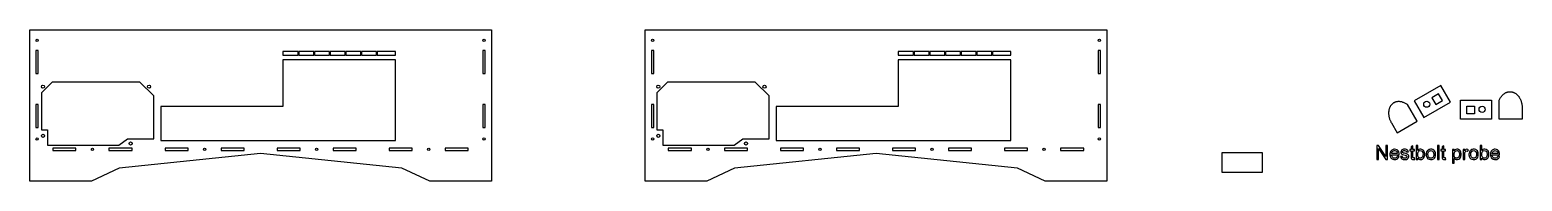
# Model space of a CAD drawing. Header units: millimetres. Extents: x -150 to 1790, y 1 to 198.
import ezdxf

# ---------------------------------------------------------------- set-up
doc = ezdxf.new("R2010")
doc.units = ezdxf.units.MM
for name, color, linetype in [('Layer_0', 7, 'CONTINUOUS'), ('Layer_1', 5, 'CONTINUOUS'), ('Layer_2', 1, 'CONTINUOUS'), ('Layer_30', 30, 'CONTINUOUS')]:
    doc.layers.add(name, color=color, linetype=linetype)

msp = doc.modelspace()

# ---------------------------------------------------------------- linework, layer by layer
at = {"layer": 'Layer_0', "color": 7}
for points in [[(450, 198.5), (450, 1.499992), (370, 1.499992), (333.74768, 18.404739), (150, 37.5), (-33.747696, 18.404739), (-70, 1.499992), (-150, 1.499992), (-150, 198.5)], [(450, 198.5), (450, 1.499992), (370, 1.499992), (333.74768, 18.404739), (150, 37.5), (-33.747696, 18.404739), (-70, 1.499992), (-150, 1.499992), (-150, 198.5)], [(1250, 198.5), (1250, 1.499992), (1170, 1.499992), (1133.7477, 18.404739), (950, 37.5), (766.25232, 18.404739), (730, 1.499992), (650, 1.499992), (650, 198.5)], [(1250, 198.5), (1250, 1.499992), (1170, 1.499992), (1133.7477, 18.404739), (950, 37.5), (766.25232, 18.404739), (730, 1.499992), (650, 1.499992), (650, 198.5)], [(-139, 141.5), (-139, 171.5), (-142, 171.5), (-142, 141.5)], [(-139, 141.5), (-139, 171.5), (-142, 171.5), (-142, 141.5)], [(178.91161, 159.26001), (178.91161, 98.709999), (20.161606, 98.709999), (20.161606, 54.260002), (325.14502, 54.260002), (325.14502, 159.26001)], [(178.91161, 159.26001), (178.91161, 98.709999), (20.161606, 98.709999), (20.161606, 54.260002), (325.14502, 54.260002), (325.14502, 159.26001)], [(178.91161, 170.33), (178.91161, 165.33), (198.88499, 165.33), (198.88499, 170.33)], [(178.91161, 170.33), (178.91161, 165.33), (198.88499, 165.33), (198.88499, 170.33)], [(199.755, 165.33), (219.205, 165.33), (219.205, 170.33), (199.755, 170.33)], [(199.755, 165.33), (219.205, 165.33), (219.205, 170.33), (199.755, 170.33)], [(220.075, 165.33), (239.52499, 165.33), (239.52499, 170.33), (220.075, 170.33)], [(220.075, 165.33), (239.52499, 165.33), (239.52499, 170.33), (220.075, 170.33)], [(240.39499, 165.33), (259.845, 165.33), (259.845, 170.33), (240.39499, 170.33)], [(240.39499, 165.33), (259.845, 165.33), (259.845, 170.33), (240.39499, 170.33)], [(280.16498, 170.33), (260.715, 170.33), (260.715, 165.33), (280.16498, 165.33)], [(280.16498, 170.33), (260.715, 170.33), (260.715, 165.33), (280.16498, 165.33)], [(281.035, 170.33), (281.035, 165.33), (300.48499, 165.33), (300.48499, 170.33)], [(281.035, 170.33), (281.035, 165.33), (300.48499, 165.33), (300.48499, 170.33)], [(325.14502, 165.33), (325.14502, 170.33), (301.35498, 170.33), (301.35498, 165.33)], [(325.14502, 165.33), (325.14502, 170.33), (301.35498, 170.33), (301.35498, 165.33)], [(442, 141.5), (442, 171.5), (439, 171.5), (439, 141.5)], [(442, 141.5), (442, 171.5), (439, 171.5), (439, 141.5)], [(661, 141.5), (661, 171.5), (658, 171.5), (658, 141.5)], [(661, 141.5), (661, 171.5), (658, 171.5), (658, 141.5)], [(978.91162, 159.26001), (978.91162, 98.709999), (820.16162, 98.709999), (820.16162, 54.260002), (1125.145, 54.260002), (1125.145, 159.26001)], [(978.91162, 159.26001), (978.91162, 98.709999), (820.16162, 98.709999), (820.16162, 54.260002), (1125.145, 54.260002), (1125.145, 159.26001)], [(978.91162, 170.33), (978.91162, 165.33), (998.88501, 165.33), (998.88501, 170.33)], [(978.91162, 170.33), (978.91162, 165.33), (998.88501, 165.33), (998.88501, 170.33)], [(999.755, 165.33), (1019.205, 165.33), (1019.205, 170.33), (999.755, 170.33)], [(999.755, 165.33), (1019.205, 165.33), (1019.205, 170.33), (999.755, 170.33)], [(1020.075, 165.33), (1039.525, 165.33), (1039.525, 170.33), (1020.075, 170.33)], [(1020.075, 165.33), (1039.525, 165.33), (1039.525, 170.33), (1020.075, 170.33)], [(1040.395, 165.33), (1059.845, 165.33), (1059.845, 170.33), (1040.395, 170.33)], [(1040.395, 165.33), (1059.845, 165.33), (1059.845, 170.33), (1040.395, 170.33)], [(1080.165, 170.33), (1060.715, 170.33), (1060.715, 165.33), (1080.165, 165.33)], [(1080.165, 170.33), (1060.715, 170.33), (1060.715, 165.33), (1080.165, 165.33)], [(1081.035, 170.33), (1081.035, 165.33), (1100.485, 165.33), (1100.485, 170.33)], [(1081.035, 170.33), (1081.035, 165.33), (1100.485, 165.33), (1100.485, 170.33)], [(1125.145, 165.33), (1125.145, 170.33), (1101.355, 170.33), (1101.355, 165.33)], [(1125.145, 165.33), (1125.145, 170.33), (1101.355, 170.33), (1101.355, 165.33)], [(1242, 141.5), (1242, 171.5), (1239, 171.5), (1239, 141.5)], [(1242, 141.5), (1242, 171.5), (1239, 171.5), (1239, 141.5)], [(-121, 130.5), (-135, 116.5), (-135, 68.5), (-127, 68.5), (-127, 48.5), (-34.425186, 48.5), (-23, 56.5), (11, 56.5), (11, 112.5), (-7, 130.5)], [(-121, 130.5), (-135, 116.5), (-135, 68.5), (-127, 68.5), (-127, 48.5), (-34.425186, 48.5), (-23, 56.5), (11, 56.5), (11, 112.5), (-7, 130.5)], [(679, 130.5), (665, 116.5), (665, 68.5), (673, 68.5), (673, 48.5), (765.57483, 48.5), (777, 56.5), (811, 56.5), (811, 112.5), (793, 130.5)], [(679, 130.5), (665, 116.5), (665, 68.5), (673, 68.5), (673, 48.5), (765.57483, 48.5), (777, 56.5), (811, 56.5), (811, 112.5), (793, 130.5)], [(1684.231, 126.10616), (1649.59, 106.10616), (1662.09, 84.455521), (1696.731, 104.45552)], [(1684.231, 126.10616), (1649.59, 106.10616), (1662.09, 84.455521), (1696.731, 104.45552)], [(1684.231, 126.10616), (1649.59, 106.10616), (1662.09, 84.455521), (1696.731, 104.45552)], [(-142, 71.5), (-139, 71.5), (-139, 101.5), (-142, 101.5)], [(-142, 71.5), (-139, 71.5), (-139, 101.5), (-142, 101.5)], [(442, 71.5), (442, 101.5), (439, 101.5), (439, 71.5)], [(442, 71.5), (442, 101.5), (439, 101.5), (439, 71.5)], [(658, 71.5), (661, 71.5), (661, 101.5), (658, 101.5)], [(658, 71.5), (661, 71.5), (661, 101.5), (658, 101.5)], [(1242, 71.5), (1242, 101.5), (1239, 101.5), (1239, 71.5)], [(1242, 71.5), (1242, 101.5), (1239, 101.5), (1239, 71.5)], [(1681.3029, 115.17795), (1672.6426, 110.17795), (1677.6426, 101.5177), (1686.3029, 106.5177)], [(1681.3029, 115.17795), (1672.6426, 110.17795), (1677.6426, 101.5177), (1686.3029, 106.5177)], [(1681.3029, 115.17795), (1672.6426, 110.17795), (1677.6426, 101.5177), (1686.3029, 106.5177)], [(1710, 107.05078), (1750, 107.05078), (1750, 82.050781), (1710, 82.050781)], [(1710, 107.05078), (1750, 107.05078), (1750, 82.050781), (1710, 82.050781)], [(1718, 99.050781), (1728, 99.050781), (1728, 89.050781), (1718, 89.050781)], [(1718, 99.050781), (1728, 99.050781), (1728, 89.050781), (1718, 89.050781)], [(-90, 41.5), (-90, 44.5), (-120, 44.5), (-120, 41.5)], [(-90, 41.5), (-90, 44.5), (-120, 44.5), (-120, 41.5)], [(-47.142853, 44.5), (-47.142853, 41.5), (-17.142853, 41.5), (-17.142853, 44.5)], [(-47.142853, 44.5), (-47.142853, 41.5), (-17.142853, 41.5), (-17.142853, 44.5)], [(25.714287, 44.5), (25.714287, 41.5), (55.714287, 41.5), (55.714287, 44.5)], [(25.714287, 44.5), (25.714287, 41.5), (55.714287, 41.5), (55.714287, 44.5)], [(98.571426, 44.5), (98.571426, 41.5), (128.57143, 41.5), (128.57143, 44.5)], [(98.571426, 44.5), (98.571426, 41.5), (128.57143, 41.5), (128.57143, 44.5)], [(171.42857, 44.5), (171.42857, 41.5), (201.42857, 41.5), (201.42857, 44.5)], [(171.42857, 44.5), (171.42857, 41.5), (201.42857, 41.5), (201.42857, 44.5)], [(244.28571, 44.5), (244.28571, 41.5), (274.28571, 41.5), (274.28571, 44.5)], [(244.28571, 44.5), (244.28571, 41.5), (274.28571, 41.5), (274.28571, 44.5)], [(317.14285, 44.5), (317.14285, 41.5), (347.14285, 41.5), (347.14285, 44.5)], [(317.14285, 44.5), (317.14285, 41.5), (347.14285, 41.5), (347.14285, 44.5)], [(390, 44.5), (390, 41.5), (420, 41.5), (420, 44.5)], [(390, 44.5), (390, 41.5), (420, 41.5), (420, 44.5)], [(710, 41.5), (710, 44.5), (680, 44.5), (680, 41.5)], [(710, 41.5), (710, 44.5), (680, 44.5), (680, 41.5)], [(752.85718, 44.5), (752.85718, 41.5), (782.85718, 41.5), (782.85718, 44.5)], [(752.85718, 44.5), (752.85718, 41.5), (782.85718, 41.5), (782.85718, 44.5)], [(825.71429, 44.5), (825.71429, 41.5), (855.71429, 41.5), (855.71429, 44.5)], [(825.71429, 44.5), (825.71429, 41.5), (855.71429, 41.5), (855.71429, 44.5)], [(898.57141, 44.5), (898.57141, 41.5), (928.57141, 41.5), (928.57141, 44.5)], [(898.57141, 44.5), (898.57141, 41.5), (928.57141, 41.5), (928.57141, 44.5)], [(971.42859, 44.5), (971.42859, 41.5), (1001.4286, 41.5), (1001.4286, 44.5)], [(971.42859, 44.5), (971.42859, 41.5), (1001.4286, 41.5), (1001.4286, 44.5)], [(1044.2858, 44.5), (1044.2858, 41.5), (1074.2858, 41.5), (1074.2858, 44.5)], [(1044.2858, 44.5), (1044.2858, 41.5), (1074.2858, 41.5), (1074.2858, 44.5)], [(1117.1428, 44.5), (1117.1428, 41.5), (1147.1428, 41.5), (1147.1428, 44.5)], [(1117.1428, 44.5), (1117.1428, 41.5), (1147.1428, 41.5), (1147.1428, 44.5)], [(1190, 44.5), (1190, 41.5), (1220, 41.5), (1220, 44.5)], [(1190, 44.5), (1190, 41.5), (1220, 41.5), (1220, 44.5)]]:
    msp.add_lwpolyline(points, close=True, dxfattribs=at)
for centre, radius in [((-140.5, 185), 1.5), ((-140.5, 185), 1.5), ((440.5, 185), 1.5), ((440.5, 185), 1.5), ((659.5, 185), 1.5), ((659.5, 185), 1.5), ((1240.5, 185), 1.5), ((1240.5, 185), 1.5), ((-133, 124.5), 2), ((-133, 124.5), 2), ((5, 124.5), 2), ((5, 124.5), 2), ((667, 124.5), 2), ((667, 124.5), 2), ((805, 124.5), 2), ((805, 124.5), 2), ((-133, 60.5), 2), ((-133, 60.5), 2), ((667, 60.5), 2), ((667, 60.5), 2), ((-140.5, 56.5), 1.5), ((-140.5, 56.5), 1.5), ((-68.571411, 43), 1.5), ((-68.571411, 43), 1.5), ((-19, 50.5), 2), ((-19, 50.5), 2), ((77.142883, 43), 1.5), ((77.142883, 43), 1.5), ((222.85712, 43), 1.5), ((222.85712, 43), 1.5), ((368.57135, 43), 1.5), ((368.57135, 43), 1.5), ((440.5, 56.5), 1.5), ((440.5, 56.5), 1.5), ((659.5, 56.5), 1.5), ((659.5, 56.5), 1.5), ((731.42859, 43), 1.5), ((731.42859, 43), 1.5), ((781, 50.5), 2), ((781, 50.5), 2), ((877.14288, 43), 1.5), ((877.14288, 43), 1.5), ((1022.8571, 43), 1.5), ((1022.8571, 43), 1.5), ((1168.5713, 43), 1.5), ((1168.5713, 43), 1.5), ((1240.5, 56.5), 1.5), ((1240.5, 56.5), 1.5)]:
    msp.add_circle(centre, radius, dxfattribs=at)
at = {"layer": 'Layer_1', "color": 5}
for points in [[(1760, 107.05078), (1760.476, 107.96638), (1760.9659, 108.8385), (1761.4691, 109.66759), (1761.9849, 110.4541), (1762.5126, 111.1985), (1763.0515, 111.90125), (1763.6009, 112.56279), (1764.1602, 113.18359), (1764.7286, 113.76411), (1765.3055, 114.30481), (1765.8902, 114.80614), (1766.4819, 115.26855), (1767.0801, 115.69252), (1767.684, 116.07849), (1768.293, 116.42693), (1768.9063, 116.73828), (1769.5232, 117.01302), (1770.1431, 117.25159), (1770.7653, 117.45445), (1771.3892, 117.62207), (1772.0139, 117.7549), (1772.6389, 117.85339), (1773.2634, 117.91801), (1773.8867, 117.94922), (1774.5082, 117.94746), (1775.1273, 117.91321), (1775.7431, 117.84691), (1776.355, 117.74902), (1776.9623, 117.62001), (1777.5644, 117.46033), (1778.1605, 117.27043), (1778.75, 117.05078), (1779.3322, 116.80183), (1779.9063, 116.52405), (1780.4718, 116.21788), (1781.0278, 115.88379), (1781.5738, 115.52223), (1782.1091, 115.13367), (1782.6329, 114.71855), (1783.1445, 114.27734), (1783.6434, 113.8105), (1784.1287, 113.31848), (1784.5999, 112.80174), (1785.0562, 112.26074), (1785.4969, 111.69594), (1785.9213, 111.10779), (1786.3288, 110.49675), (1786.7188, 109.86328), (1787.0903, 109.20784), (1787.4429, 108.53088), (1787.7758, 107.83287), (1788.0884, 107.11426), (1788.3799, 106.3755), (1788.6496, 105.61707), (1788.8969, 104.8394), (1789.1211, 104.04297), (1789.3215, 103.22823), (1789.4974, 102.39563), (1789.6481, 101.54564), (1789.7729, 100.67871), (1789.8713, 99.795303), (1789.9423, 98.895874), (1789.9855, 97.980881), (1790, 97.050781), (1790, 82.050781), (1760, 82.050781)], [(1760, 107.05078), (1760.476, 107.96638), (1760.9659, 108.8385), (1761.4691, 109.66759), (1761.9849, 110.4541), (1762.5126, 111.1985), (1763.0515, 111.90125), (1763.6009, 112.56279), (1764.1602, 113.18359), (1764.7286, 113.76411), (1765.3055, 114.30481), (1765.8902, 114.80614), (1766.4819, 115.26855), (1767.0801, 115.69252), (1767.684, 116.07849), (1768.293, 116.42693), (1768.9063, 116.73828), (1769.5232, 117.01302), (1770.1431, 117.25159), (1770.7653, 117.45445), (1771.3892, 117.62207), (1772.0139, 117.7549), (1772.6389, 117.85339), (1773.2634, 117.91801), (1773.8867, 117.94922), (1774.5082, 117.94746), (1775.1273, 117.91321), (1775.7431, 117.84691), (1776.355, 117.74902), (1776.9623, 117.62001), (1777.5644, 117.46033), (1778.1605, 117.27043), (1778.75, 117.05078), (1779.3322, 116.80183), (1779.9063, 116.52405), (1780.4718, 116.21788), (1781.0278, 115.88379), (1781.5738, 115.52223), (1782.1091, 115.13367), (1782.6329, 114.71855), (1783.1445, 114.27734), (1783.6434, 113.8105), (1784.1287, 113.31848), (1784.5999, 112.80174), (1785.0562, 112.26074), (1785.4969, 111.69594), (1785.9213, 111.10779), (1786.3288, 110.49675), (1786.7188, 109.86328), (1787.0903, 109.20784), (1787.4429, 108.53088), (1787.7758, 107.83287), (1788.0884, 107.11426), (1788.3799, 106.3755), (1788.6496, 105.61707), (1788.8969, 104.8394), (1789.1211, 104.04297), (1789.3215, 103.22823), (1789.4974, 102.39563), (1789.6481, 101.54564), (1789.7729, 100.67871), (1789.8713, 99.795303), (1789.9423, 98.895874), (1789.9855, 97.980881), (1790, 97.050781), (1790, 82.050781), (1760, 82.050781)], [(1640.9297, 101.10615), (1640.0597, 101.66111), (1639.1994, 102.17142), (1638.3491, 102.63783), (1637.5091, 103.06108), (1636.6799, 103.44191), (1635.8619, 103.78105), (1635.0553, 104.07925), (1634.2605, 104.33725), (1633.478, 104.55578), (1632.708, 104.73558), (1631.951, 104.87741), (1631.2073, 104.98199), (1630.4773, 105.05006), (1629.7613, 105.08237), (1629.0597, 105.07965), (1628.3729, 105.04265), (1627.7013, 104.9721), (1627.0451, 104.86875), (1626.4048, 104.73332), (1625.7808, 104.56658), (1625.1733, 104.36924), (1624.5829, 104.14206), (1624.0097, 103.88577), (1623.4543, 103.60112), (1622.9169, 103.28883), (1622.3979, 102.94966), (1621.8978, 102.58434), (1621.4168, 102.19361), (1620.9553, 101.77821), (1620.5138, 101.33889), (1620.0924, 100.87637), (1619.6918, 100.39141), (1619.3121, 99.884731), (1618.9537, 99.357086), (1618.6171, 98.809211), (1618.3026, 98.241845), (1618.0105, 97.655729), (1617.7413, 97.051602), (1617.4952, 96.430203), (1617.2727, 95.792273), (1617.0741, 95.138552), (1616.8998, 94.469778), (1616.7501, 93.786693), (1616.6255, 93.090035), (1616.5262, 92.380544), (1616.4527, 91.65896), (1616.4053, 90.926024), (1616.3844, 90.182474), (1616.3903, 89.42905), (1616.4234, 88.666493), (1616.4841, 87.895541), (1616.5727, 87.116935), (1616.6897, 86.331415), (1616.8353, 85.53972), (1617.01, 84.742589), (1617.214, 83.940764), (1617.4479, 83.134982), (1617.7118, 82.325985), (1618.0063, 81.514512), (1618.3316, 80.701303), (1618.6882, 79.887097), (1619.0764, 79.072635), (1619.4965, 78.258655), (1619.949, 77.445899), (1627.449, 64.455521), (1653.4297, 79.455521), (1640.9297, 101.10616)], [(1640.9297, 101.10615), (1640.0597, 101.66111), (1639.1994, 102.17142), (1638.3491, 102.63783), (1637.5091, 103.06108), (1636.6799, 103.44191), (1635.8619, 103.78105), (1635.0553, 104.07925), (1634.2605, 104.33725), (1633.478, 104.55578), (1632.708, 104.73558), (1631.951, 104.87741), (1631.2073, 104.98199), (1630.4773, 105.05006), (1629.7613, 105.08237), (1629.0597, 105.07965), (1628.3729, 105.04265), (1627.7013, 104.9721), (1627.0451, 104.86875), (1626.4048, 104.73332), (1625.7808, 104.56658), (1625.1733, 104.36924), (1624.5829, 104.14206), (1624.0097, 103.88577), (1623.4543, 103.60112), (1622.9169, 103.28883), (1622.3979, 102.94966), (1621.8978, 102.58434), (1621.4168, 102.19361), (1620.9553, 101.77821), (1620.5138, 101.33889), (1620.0924, 100.87637), (1619.6918, 100.39141), (1619.3121, 99.884731), (1618.9537, 99.357086), (1618.6171, 98.809211), (1618.3026, 98.241845), (1618.0105, 97.655729), (1617.7413, 97.051602), (1617.4952, 96.430203), (1617.2727, 95.792273), (1617.0741, 95.138552), (1616.8998, 94.469778), (1616.7501, 93.786693), (1616.6255, 93.090035), (1616.5262, 92.380544), (1616.4527, 91.65896), (1616.4053, 90.926024), (1616.3844, 90.182474), (1616.3903, 89.42905), (1616.4234, 88.666493), (1616.4841, 87.895541), (1616.5727, 87.116935), (1616.6897, 86.331415), (1616.8353, 85.53972), (1617.01, 84.742589), (1617.214, 83.940764), (1617.4479, 83.134982), (1617.7118, 82.325985), (1618.0063, 81.514512), (1618.3316, 80.701303), (1618.6882, 79.887097), (1619.0764, 79.072635), (1619.4965, 78.258655), (1619.949, 77.445899), (1627.449, 64.455521), (1653.4297, 79.455521), (1640.9297, 101.10616)], [(1640.9297, 101.10615), (1640.0597, 101.66111), (1639.1994, 102.17142), (1638.3491, 102.63783), (1637.5091, 103.06108), (1636.6799, 103.44191), (1635.8619, 103.78105), (1635.0553, 104.07925), (1634.2605, 104.33725), (1633.478, 104.55578), (1632.708, 104.73558), (1631.951, 104.87741), (1631.2073, 104.98199), (1630.4773, 105.05006), (1629.7613, 105.08237), (1629.0597, 105.07965), (1628.3729, 105.04265), (1627.7013, 104.9721), (1627.0451, 104.86875), (1626.4048, 104.73332), (1625.7808, 104.56658), (1625.1733, 104.36924), (1624.5829, 104.14206), (1624.0097, 103.88577), (1623.4543, 103.60112), (1622.9169, 103.28883), (1622.3979, 102.94966), (1621.8978, 102.58434), (1621.4168, 102.19361), (1620.9553, 101.77821), (1620.5138, 101.33889), (1620.0924, 100.87637), (1619.6918, 100.39141), (1619.3121, 99.884731), (1618.9537, 99.357086), (1618.6171, 98.809211), (1618.3026, 98.241845), (1618.0105, 97.655729), (1617.7413, 97.051602), (1617.4952, 96.430203), (1617.2727, 95.792273), (1617.0741, 95.138552), (1616.8998, 94.469778), (1616.7501, 93.786693), (1616.6255, 93.090035), (1616.5262, 92.380544), (1616.4527, 91.65896), (1616.4053, 90.926024), (1616.3844, 90.182474), (1616.3903, 89.42905), (1616.4234, 88.666493), (1616.4841, 87.895541), (1616.5727, 87.116935), (1616.6897, 86.331415), (1616.8353, 85.53972), (1617.01, 84.742589), (1617.214, 83.940764), (1617.4479, 83.134982), (1617.7118, 82.325985), (1618.0063, 81.514512), (1618.3316, 80.701303), (1618.6882, 79.887097), (1619.0764, 79.072635), (1619.4965, 78.258655), (1619.949, 77.445899), (1627.449, 64.455521), (1653.4297, 79.455521), (1640.9297, 101.10616)]]:
    msp.add_lwpolyline(points, close=True, dxfattribs=at)
at = {"layer": 'Layer_2', "color": 1}
for points in [[(1603.3007, 43.928078), (1612.7001, 29.865578), (1615.1293, 29.865578), (1615.1293, 47.761086), (1612.8588, 47.761086), (1612.8588, 33.710793), (1603.4594, 47.761086), (1601.0302, 47.761086), (1601.0302, 29.865578), (1603.3007, 29.865578)], [(1603.3007, 43.928078), (1612.7001, 29.865578), (1615.1293, 29.865578), (1615.1293, 47.761086), (1612.8588, 47.761086), (1612.8588, 33.710793), (1603.4594, 47.761086), (1601.0302, 47.761086), (1601.0302, 29.865578), (1603.3007, 29.865578)], [(1682.1342, 47.761086), (1679.9364, 47.761086), (1679.9364, 29.865578), (1682.1342, 29.865578)], [(1682.1342, 47.761086), (1679.9364, 47.761086), (1679.9364, 29.865578), (1682.1342, 29.865578)]]:
    msp.add_lwpolyline(points, close=True, dxfattribs=at)
for points in [[(1624.8246, 29.589699, 0.035441769), (1625.8529, 29.726906, 0.25168717), (1629.6473, 32.820656, 0.036568265), (1629.973, 33.759621), (1627.7025, 34.040382), (1627.5721, 33.704445, -0.13625396), (1626.3475, 32.014015, -0.18614412), (1623.8871, 31.396828, -0.2690805), (1620.8954, 33.506691, -0.095871012), (1620.3661, 35.785988), (1630.0341, 35.785988, 0.10311368), (1629.5253, 39.527687, 0.32202379), (1624.1503, 43.122414, 0.17219772), (1620.4471, 41.929543, 0.17553907), (1618.3329, 38.485207, 0.12939771), (1618.5126, 33.428566, 0.29921442), (1623.2474, 29.634132, 0.046175791)], [(1624.8246, 29.589699, 0.035441769), (1625.8529, 29.726906, 0.25168717), (1629.6473, 32.820656, 0.036568265), (1629.973, 33.759621), (1627.7025, 34.040382), (1627.5721, 33.704445, -0.13625396), (1626.3475, 32.014015, -0.18614412), (1623.8871, 31.396828, -0.2690805), (1620.8954, 33.506691, -0.095871012), (1620.3661, 35.785988), (1630.0341, 35.785988, 0.10311368), (1629.5253, 39.527687, 0.32202379), (1624.1503, 43.122414, 0.17219772), (1620.4471, 41.929543, 0.17553907), (1618.3329, 38.485207, 0.12939771), (1618.5126, 33.428566, 0.29921442), (1623.2474, 29.634132, 0.046175791)], [(1620.4882, 37.592628, -0.13458285), (1621.1718, 39.753273, -0.28318187), (1624.5834, 41.295753, -0.32329678), (1627.5419, 38.704445, -0.040657747), (1627.7269, 37.592628)], [(1620.4882, 37.592628, -0.13458285), (1621.1718, 39.753273, -0.28318187), (1624.5834, 41.295753, -0.32329678), (1627.5419, 38.704445, -0.040657747), (1627.7269, 37.592628)], [(1637.7719, 29.58091, 0.064458777), (1639.5052, 29.871437, 0.15578001), (1641.8099, 31.369484, 0.29504353), (1642.2177, 35.35923, 0.17871594), (1640.3959, 36.810402, 0.024274302), (1637.0126, 37.831886), (1636.3671, 38.012062, -0.055903952), (1635.1864, 38.411964, -0.23978464), (1634.3602, 39.434914, -0.26190136), (1634.8387, 40.687355, -0.15633544), (1636.1376, 41.245461, -0.10151563), (1638.288, 41.175636, -0.31314118), (1639.9828, 39.19175), (1642.1312, 39.484718, 0.11692195), (1641.3744, 41.492531, 0.14549101), (1639.6718, 42.682961, 0.16884858), (1634.6747, 42.721535, 0.28784973), (1632.244, 39.812355, 0.35480014), (1634.3744, 36.300636, 0.033424667), (1637.8959, 35.24839), (1638.2816, 35.142921, -0.061641949), (1639.7142, 34.614113, -0.33542826), (1640.3158, 33.040382, -0.24367872), (1638.9696, 31.619972, -0.16270154), (1635.766, 31.651222, -0.2363264), (1634.1586, 33.462257, -0.038289009), (1634.0258, 34.077003), (1631.8529, 33.735207, 0.10641069), (1632.6854, 31.552101, 0.18677452), (1635.1688, 29.834816, 0.072510602)], [(1637.7719, 29.58091, 0.064458777), (1639.5052, 29.871437, 0.15578001), (1641.8099, 31.369484, 0.29504353), (1642.2177, 35.35923, 0.17871594), (1640.3959, 36.810402, 0.024274302), (1637.0126, 37.831886), (1636.3671, 38.012062, -0.055903952), (1635.1864, 38.411964, -0.23978464), (1634.3602, 39.434914, -0.26190136), (1634.8387, 40.687355, -0.15633544), (1636.1376, 41.245461, -0.10151563), (1638.288, 41.175636, -0.31314118), (1639.9828, 39.19175), (1642.1312, 39.484718, 0.11692195), (1641.3744, 41.492531, 0.14549101), (1639.6718, 42.682961, 0.16884858), (1634.6747, 42.721535, 0.28784973), (1632.244, 39.812355, 0.35480014), (1634.3744, 36.300636, 0.033424667), (1637.8959, 35.24839), (1638.2816, 35.142921, -0.061641949), (1639.7142, 34.614113, -0.33542826), (1640.3158, 33.040382, -0.24367872), (1638.9696, 31.619972, -0.16270154), (1635.766, 31.651222, -0.2363264), (1634.1586, 33.462257, -0.038289009), (1634.0258, 34.077003), (1631.8529, 33.735207, 0.10641069), (1632.6854, 31.552101, 0.18677452), (1635.1688, 29.834816, 0.072510602)], [(1649.0648, 29.706886, 0.035322966), (1650.3466, 29.889992), (1650.0292, 31.83091), (1649.745, 31.793312, -0.10930542), (1648.4598, 31.834816, -0.31624354), (1647.849, 32.767921, -0.023252451), (1647.8197, 33.539894), (1647.8197, 41.120461), (1650.0292, 41.120461), (1650.0292, 42.829445), (1647.8197, 42.829445), (1647.8197, 47.358253), (1645.6346, 46.039894), (1645.6346, 42.829445), (1644.0233, 42.829445), (1644.0233, 41.120461), (1645.6346, 41.120461), (1645.6346, 33.661964, 0.047226592), (1645.786, 31.461281, 0.18645943), (1646.5258, 30.277199, 0.14736101), (1648.1219, 29.718117, 0.036872306)], [(1649.0648, 29.706886, 0.035322966), (1650.3466, 29.889992), (1650.0292, 31.83091), (1649.745, 31.793312, -0.10930542), (1648.4598, 31.834816, -0.31624354), (1647.849, 32.767921, -0.023252451), (1647.8197, 33.539894), (1647.8197, 41.120461), (1650.0292, 41.120461), (1650.0292, 42.829445), (1647.8197, 42.829445), (1647.8197, 47.358253), (1645.6346, 46.039894), (1645.6346, 42.829445), (1644.0233, 42.829445), (1644.0233, 41.120461), (1645.6346, 41.120461), (1645.6346, 33.661964, 0.047226592), (1645.786, 31.461281, 0.18645943), (1646.5258, 30.277199, 0.14736101), (1648.1219, 29.718117, 0.036872306)], [(1658.3719, 29.600929, 0.11119177), (1660.4315, 30.283058, 0.20908732), (1663.1766, 34.256203, 0.10484678), (1663.1888, 38.552589, 0.084274427), (1662.2635, 40.826515, 0.17979055), (1659.6376, 42.851418, 0.13124267), (1656.8827, 43.013527, 0.14849213), (1654.723, 41.785988), (1654.3627, 41.376808), (1654.3627, 47.761086), (1652.1654, 47.761086), (1652.1654, 29.865578), (1654.204, 29.865578), (1654.204, 31.489113), (1654.3715, 31.257179, 0.24636091), (1657.8051, 29.572609)], [(1658.3719, 29.600929, 0.11119177), (1660.4315, 30.283058, 0.20908732), (1663.1766, 34.256203, 0.10484678), (1663.1888, 38.552589, 0.084274427), (1662.2635, 40.826515, 0.17979055), (1659.6376, 42.851418, 0.13124267), (1656.8827, 43.013527, 0.14849213), (1654.723, 41.785988), (1654.3627, 41.376808), (1654.3627, 47.761086), (1652.1654, 47.761086), (1652.1654, 29.865578), (1654.204, 29.865578), (1654.204, 31.489113), (1654.3715, 31.257179, 0.24636091), (1657.8051, 29.572609)], [(1657.1913, 31.405617, -0.17607966), (1655.3793, 32.333839, -0.15721387), (1654.3383, 34.436867, -0.085850881), (1654.3275, 38.064308, -0.12765886), (1655.2294, 40.064308, -0.16549448), (1657.0238, 41.237648, -0.26581889), (1659.8969, 40.39048, -0.1366385), (1660.9105, 38.566261, -0.11906196), (1660.8998, 34.188332, -0.18505251), (1659.2699, 31.868019, -0.18211347)], [(1657.1913, 31.405617, -0.17607966), (1655.3793, 32.333839, -0.15721387), (1654.3383, 34.436867, -0.085850881), (1654.3275, 38.064308, -0.12765886), (1655.2294, 40.064308, -0.16549448), (1657.0238, 41.237648, -0.26581889), (1659.8969, 40.39048, -0.1366385), (1660.9105, 38.566261, -0.11906196), (1660.8998, 34.188332, -0.18505251), (1659.2699, 31.868019, -0.18211347)], [(1671.7631, 29.584816, 0.20281548), (1675.9999, 31.608253, 0.13365125), (1677.222, 34.295265, 0.090359045), (1677.244, 38.330421, 0.24506752), (1674.0414, 42.568214, 0.12857813), (1670.7533, 43.099953, 0.19523386), (1666.7968, 41.219582, 0.14508999), (1665.389, 38.031105, 0.11350353), (1665.6835, 33.448097, 0.31096763), (1670.6786, 29.599953, 0.03505354)], [(1671.7631, 29.584816, 0.20281548), (1675.9999, 31.608253, 0.13365125), (1677.222, 34.295265, 0.090359045), (1677.244, 38.330421, 0.24506752), (1674.0414, 42.568214, 0.12857813), (1670.7533, 43.099953, 0.19523386), (1666.7968, 41.219582, 0.14508999), (1665.389, 38.031105, 0.11350353), (1665.6835, 33.448097, 0.31096763), (1670.6786, 29.599953, 0.03505354)], [(1670.9398, 31.398781, -0.28577276), (1667.9467, 33.723488, -0.092085837), (1667.5219, 36.347511, -0.070434494), (1667.7938, 38.523293, -0.19527734), (1669.5023, 40.822121, -0.2967384), (1673.4794, 40.606789, -0.16417398), (1674.8783, 38.534035, -0.084075115), (1675.1346, 35.803566, -0.078918257), (1674.7269, 33.742043, -0.25576167), (1672.1263, 31.456886, -0.073997508)], [(1670.9398, 31.398781, -0.28577276), (1667.9467, 33.723488, -0.092085837), (1667.5219, 36.347511, -0.070434494), (1667.7938, 38.523293, -0.19527734), (1669.5023, 40.822121, -0.2967384), (1673.4794, 40.606789, -0.16417398), (1674.8783, 38.534035, -0.084075115), (1675.1346, 35.803566, -0.078918257), (1674.7269, 33.742043, -0.25576167), (1672.1263, 31.456886, -0.073997508)], [(1689.3729, 29.706886, 0.035320315), (1690.6547, 29.889992), (1690.3373, 31.83091), (1690.0526, 31.793312, -0.10928461), (1688.7675, 31.834816, -0.31614419), (1688.1566, 32.767921, -0.023867184), (1688.1278, 33.539894), (1688.1278, 41.120461), (1690.3373, 41.120461), (1690.3373, 42.829445), (1688.1278, 42.829445), (1688.1278, 47.358253), (1685.9427, 46.039894), (1685.9427, 42.829445), (1684.3314, 42.829445), (1684.3314, 41.120461), (1685.9427, 41.120461), (1685.9427, 33.661964, 0.047441201), (1686.0936, 31.461281, 0.18637965), (1686.8334, 30.277199, 0.14733621), (1688.4296, 29.718117, 0.036859007)], [(1689.3729, 29.706886, 0.035320315), (1690.6547, 29.889992), (1690.3373, 31.83091), (1690.0526, 31.793312, -0.10928461), (1688.7675, 31.834816, -0.31614419), (1688.1566, 32.767921, -0.023867184), (1688.1278, 33.539894), (1688.1278, 41.120461), (1690.3373, 41.120461), (1690.3373, 42.829445), (1688.1278, 42.829445), (1688.1278, 47.358253), (1685.9427, 46.039894), (1685.9427, 42.829445), (1684.3314, 42.829445), (1684.3314, 41.120461), (1685.9427, 41.120461), (1685.9427, 33.661964, 0.047441201), (1686.0936, 31.461281, 0.18637965), (1686.8334, 30.277199, 0.14733621), (1688.4296, 29.718117, 0.036859007)], [(1701.6288, 31.208351), (1701.9286, 30.869484, 0.15733387), (1704.2421, 29.638039, 0.31986878), (1709.7836, 32.475929, 0.12139988), (1710.6864, 36.445168, 0.12936477), (1709.6766, 40.591164, 0.2757173), (1705.1932, 43.122414, 0.16626039), (1702.598, 42.349953, 0.079670107), (1701.4335, 41.144875), (1701.4335, 42.829445), (1699.4315, 42.829445), (1699.4315, 24.897316), (1701.6288, 24.897316)], [(1701.6288, 31.208351), (1701.9286, 30.869484, 0.15733387), (1704.2421, 29.638039, 0.31986878), (1709.7836, 32.475929, 0.12139988), (1710.6864, 36.445168, 0.12936477), (1709.6766, 40.591164, 0.2757173), (1705.1932, 43.122414, 0.16626039), (1702.598, 42.349953, 0.079670107), (1701.4335, 41.144875), (1701.4335, 42.829445), (1699.4315, 42.829445), (1699.4315, 24.897316), (1701.6288, 24.897316)], [(1704.5345, 31.397804, -0.086758674), (1703.5541, 31.678078, -0.19059211), (1701.8168, 33.656593, -0.087243624), (1701.4213, 36.274269, -0.092821547), (1701.8431, 38.937355, -0.20529573), (1703.9779, 41.216652, -0.30333467), (1707.1595, 40.457375, -0.13349661), (1708.1854, 38.623878, -0.11827091), (1708.1791, 34.197609, -0.19116832), (1706.5546, 31.863136, -0.17367064)], [(1704.5345, 31.397804, -0.086758674), (1703.5541, 31.678078, -0.19059211), (1701.8168, 33.656593, -0.087243624), (1701.4213, 36.274269, -0.092821547), (1701.8431, 38.937355, -0.20529573), (1703.9779, 41.216652, -0.30333467), (1707.1595, 40.457375, -0.13349661), (1708.1854, 38.623878, -0.11827091), (1708.1791, 34.197609, -0.19116832), (1706.5546, 31.863136, -0.17367064)], [(1715.5082, 36.652687), (1715.5306, 37.334816, -0.082272251), (1716.017, 39.579933, -0.34302102), (1718.389, 40.822121, -0.096262218), (1719.5975, 40.375832), (1720.3544, 42.414406, 0.14029464), (1718.0961, 43.122414, 0.24732759), (1716.016, 42.008644, 0.037501439), (1715.2885, 40.864113), (1715.2885, 42.829445), (1713.3109, 42.829445), (1713.3109, 29.865578), (1715.5082, 29.865578)], [(1715.5082, 36.652687), (1715.5306, 37.334816, -0.082272251), (1716.017, 39.579933, -0.34302102), (1718.389, 40.822121, -0.096262218), (1719.5975, 40.375832), (1720.3544, 42.414406, 0.14029464), (1718.0961, 43.122414, 0.24732759), (1716.016, 42.008644, 0.037501439), (1715.2885, 40.864113), (1715.2885, 42.829445), (1713.3109, 42.829445), (1713.3109, 29.865578), (1715.5082, 29.865578)], [(1727.3417, 29.584816, 0.20280051), (1731.5785, 31.608253, 0.13365084), (1732.8007, 34.295265, 0.090376518), (1732.8226, 38.330421, 0.24506834), (1729.62, 42.568214, 0.12856532), (1726.3319, 43.099953, 0.19521696), (1722.3754, 41.219582, 0.14507209), (1720.9677, 38.031105, 0.11349177), (1721.2621, 33.448097, 0.31096749), (1726.2572, 29.599953, 0.035053681)], [(1727.3417, 29.584816, 0.20280051), (1731.5785, 31.608253, 0.13365084), (1732.8007, 34.295265, 0.090376518), (1732.8226, 38.330421, 0.24506834), (1729.62, 42.568214, 0.12856532), (1726.3319, 43.099953, 0.19521696), (1722.3754, 41.219582, 0.14507209), (1720.9677, 38.031105, 0.11349177), (1721.2621, 33.448097, 0.31096749), (1726.2572, 29.599953, 0.035053681)], [(1726.5184, 31.398781), (1726.1327, 31.456886, -0.25356907), (1723.5253, 33.723488, -0.092297609), (1723.101, 36.347511, -0.070660591), (1723.3724, 38.523293, -0.19510062), (1725.0809, 40.822121, -0.29673833), (1729.058, 40.606789, -0.16417372), (1730.4569, 38.534035, -0.08411938), (1730.7133, 35.803566, -0.078917652), (1730.3055, 33.742043, -0.25577767), (1727.705, 31.456886, -0.073998461)], [(1726.5184, 31.398781), (1726.1327, 31.456886, -0.25356907), (1723.5253, 33.723488, -0.092297609), (1723.101, 36.347511, -0.070660591), (1723.3724, 38.523293, -0.19510062), (1725.0809, 40.822121, -0.29673833), (1729.058, 40.606789, -0.16417372), (1730.4569, 38.534035, -0.08411938), (1730.7133, 35.803566, -0.078917652), (1730.3055, 33.742043, -0.25577767), (1727.705, 31.456886, -0.073998461)], [(1741.7582, 29.600929, 0.16574), (1744.7245, 30.965187, 0.15794512), (1746.5629, 34.256203, 0.10486401), (1746.5751, 38.552589, 0.084330923), (1745.6498, 40.826515, 0.17979066), (1743.0238, 42.851418, 0.13124073), (1740.2689, 43.013527, 0.14849233), (1738.1093, 41.785988), (1737.7494, 41.376808), (1737.7494, 47.761086), (1735.5521, 47.761086), (1735.5521, 29.865578), (1737.5907, 29.865578), (1737.5907, 31.489113), (1737.7577, 31.257179, 0.24638725), (1741.1918, 29.572609)], [(1741.7582, 29.600929, 0.16574), (1744.7245, 30.965187, 0.15794512), (1746.5629, 34.256203, 0.10486401), (1746.5751, 38.552589, 0.084330923), (1745.6498, 40.826515, 0.17979066), (1743.0238, 42.851418, 0.13124073), (1740.2689, 43.013527, 0.14849233), (1738.1093, 41.785988), (1737.7494, 41.376808), (1737.7494, 47.761086), (1735.5521, 47.761086), (1735.5521, 29.865578), (1737.5907, 29.865578), (1737.5907, 31.489113), (1737.7577, 31.257179, 0.24638725), (1741.1918, 29.572609)], [(1740.5775, 31.405617), (1740.1693, 31.485207, -0.1688016), (1738.4716, 32.678566, -0.12511763), (1737.7245, 34.436867, -0.085666914), (1737.7137, 38.064308, -0.1279072), (1738.6161, 40.064308, -0.16563085), (1740.41, 41.237648, -0.26581674), (1743.2831, 40.39048, -0.13663706), (1744.2968, 38.566261, -0.11920973), (1744.286, 34.188332, -0.18512625), (1742.6566, 31.868019, -0.18212352)], [(1740.5775, 31.405617), (1740.1693, 31.485207, -0.1688016), (1738.4716, 32.678566, -0.12511763), (1737.7245, 34.436867, -0.085666914), (1737.7137, 38.064308, -0.1279072), (1738.6161, 40.064308, -0.16563085), (1740.41, 41.237648, -0.26581674), (1743.2831, 40.39048, -0.13663706), (1744.2968, 38.566261, -0.11920973), (1744.286, 34.188332, -0.18512625), (1742.6566, 31.868019, -0.18212352)], [(1755.4642, 29.589699, 0.12444573), (1758.2474, 30.413918, 0.17530795), (1760.4642, 33.276222), (1760.6132, 33.759621), (1758.3427, 34.040382), (1758.2118, 33.704445, -0.13603473), (1756.9877, 32.014015, -0.18604494), (1754.5267, 31.396828, -0.26919081), (1751.5355, 33.506691, -0.096325176), (1751.0062, 35.785988), (1760.6742, 35.785988, 0.10298365), (1760.1649, 39.527687, 0.32200615), (1754.7904, 43.122414, 0.1722146), (1751.0868, 41.929543, 0.1755312), (1748.9725, 38.485207, 0.12938715), (1749.1522, 33.428566, 0.29916209), (1753.8871, 29.634132, 0.046176357)], [(1755.4642, 29.589699, 0.12444573), (1758.2474, 30.413918, 0.17530795), (1760.4642, 33.276222), (1760.6132, 33.759621), (1758.3427, 34.040382), (1758.2118, 33.704445, -0.13603473), (1756.9877, 32.014015, -0.18604494), (1754.5267, 31.396828, -0.26919081), (1751.5355, 33.506691, -0.096325176), (1751.0062, 35.785988), (1760.6742, 35.785988, 0.10298365), (1760.1649, 39.527687, 0.32200615), (1754.7904, 43.122414, 0.1722146), (1751.0868, 41.929543, 0.1755312), (1748.9725, 38.485207, 0.12938715), (1749.1522, 33.428566, 0.29916209), (1753.8871, 29.634132, 0.046176357)], [(1751.1283, 37.592628), (1751.1698, 38.006203, -0.22189631), (1752.8153, 40.745949, -0.31032165), (1756.973, 40.601418, -0.17348252), (1758.1815, 38.704445, -0.040091528), (1758.3671, 37.592628)], [(1751.1283, 37.592628), (1751.1698, 38.006203, -0.22189631), (1752.8153, 40.745949, -0.31032165), (1756.973, 40.601418, -0.17348252), (1758.1815, 38.704445, -0.040091528), (1758.3671, 37.592628)]]:
    msp.add_lwpolyline(points, format="xyb", close=True, dxfattribs=at)
for centre in [(1665.9823, 101.71385), (1665.9823, 101.71385), (1665.9823, 101.71385), (1738, 95.050781), (1738, 95.050781)]:
    msp.add_circle(centre, 4, dxfattribs=at)
at = {"layer": 'Layer_30', "color": 30}
msp.add_lwpolyline([(1452, 13), (1400, 13), (1400, 39), (1452, 39)], close=True, dxfattribs=at)

doc.saveas('drawing.dxf')
